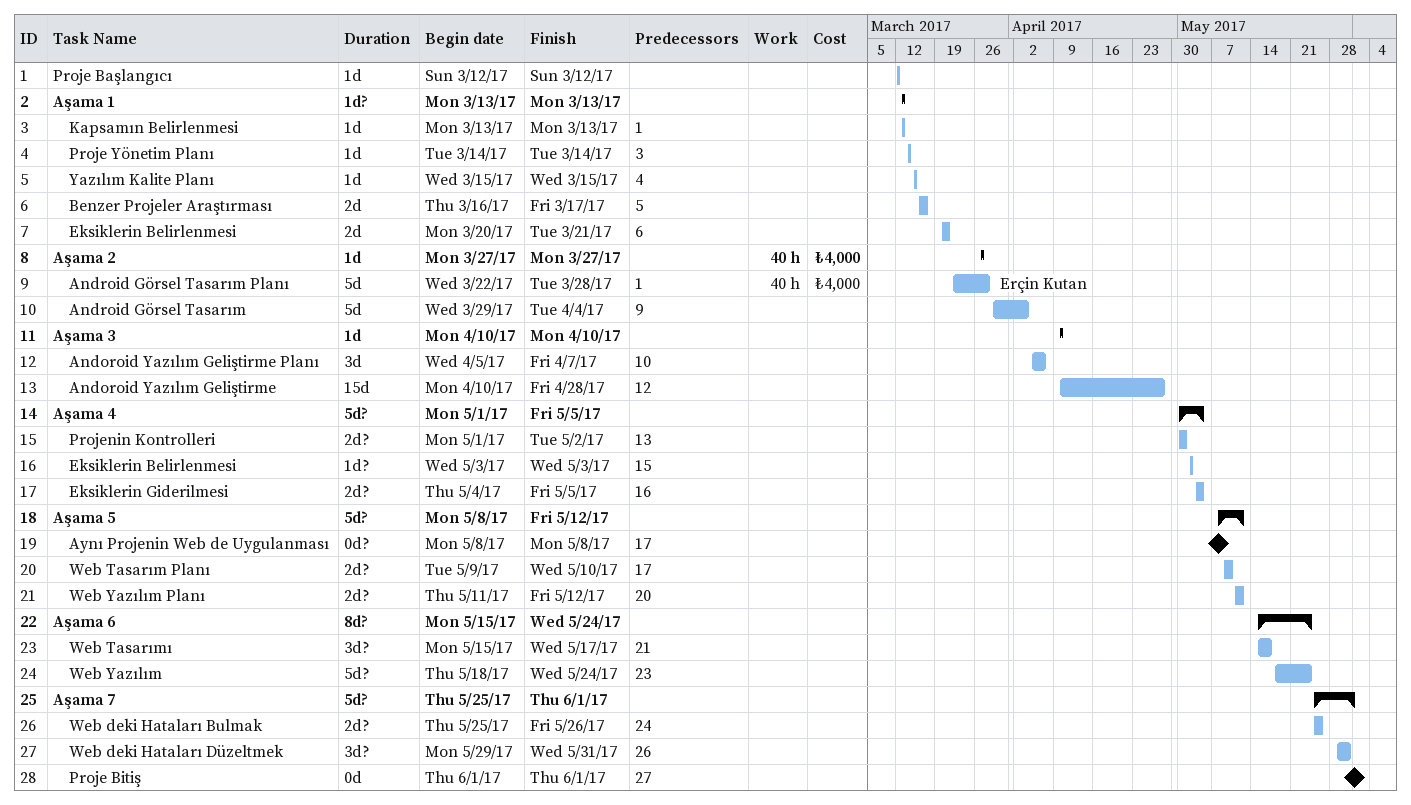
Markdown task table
| ID | Level | Task | Duration | Start | Finish | Predecessors | Resources | Work (h) | Cost (₺) |
|---|---|---|---|---|---|---|---|---|---|
| 1 | 1 | Proje Başlangıcı | 1d | 2017-03-12 | 2017-03-12 |  |  |  |  |
| 2 | 1 | **Aşama 1** | 1d? | 2017-03-13 | 2017-03-13 |  |  |  |  |
| 3 | 2 | Kapsamın Belirlenmesi | 1d | 2017-03-13 | 2017-03-13 | 1 |  |  |  |
| 4 | 2 | Proje Yönetim Planı | 1d | 2017-03-14 | 2017-03-14 | 3 |  |  |  |
| 5 | 2 | Yazılım Kalite Planı | 1d | 2017-03-15 | 2017-03-15 | 4 |  |  |  |
| 6 | 2 | Benzer Projeler Araştırması | 2d | 2017-03-16 | 2017-03-17 | 5 |  |  |  |
| 7 | 2 | Eksiklerin Belirlenmesi | 2d | 2017-03-20 | 2017-03-21 | 6 |  |  |  |
| 8 | 1 | **Aşama 2** | 1d | 2017-03-27 | 2017-03-27 |  |  | 40 | 4000 |
| 9 | 2 | Android Görsel Tasarım Planı | 5d | 2017-03-22 | 2017-03-28 | 1 | Erçin Kutan | 40 | 4000 |
| 10 | 2 | Android Görsel Tasarım | 5d | 2017-03-29 | 2017-04-04 | 9 |  |  |  |
| 11 | 1 | **Aşama 3** | 1d | 2017-04-10 | 2017-04-10 |  |  |  |  |
| 12 | 2 | Andoroid Yazılım Geliştirme Planı | 3d | 2017-04-05 | 2017-04-07 | 10 |  |  |  |
| 13 | 2 | Andoroid Yazılım Geliştirme | 15d | 2017-04-10 | 2017-04-28 | 12 |  |  |  |
| 14 | 1 | **Aşama 4** | 5d? | 2017-05-01 | 2017-05-05 |  |  |  |  |
| 15 | 2 | Projenin Kontrolleri | 2d? | 2017-05-01 | 2017-05-02 | 13 |  |  |  |
| 16 | 2 | Eksiklerin Belirlenmesi | 1d? | 2017-05-03 | 2017-05-03 | 15 |  |  |  |
| 17 | 2 | Eksiklerin Giderilmesi | 2d? | 2017-05-04 | 2017-05-05 | 16 |  |  |  |
| 18 | 1 | **Aşama 5** | 5d? | 2017-05-08 | 2017-05-12 |  |  |  |  |
| 19 | 2 | Aynı Projenin Web de Uygulanması | 0d? | 2017-05-08 | 2017-05-08 | 17 |  |  |  |
| 20 | 2 | Web Tasarım Planı | 2d? | 2017-05-09 | 2017-05-10 | 17 |  |  |  |
| 21 | 2 | Web Yazılım Planı | 2d? | 2017-05-11 | 2017-05-12 | 20 |  |  |  |
| 22 | 1 | **Aşama 6** | 8d? | 2017-05-15 | 2017-05-24 |  |  |  |  |
| 23 | 2 | Web Tasarımı | 3d? | 2017-05-15 | 2017-05-17 | 21 |  |  |  |
| 24 | 2 | Web Yazılım | 5d? | 2017-05-18 | 2017-05-24 | 23 |  |  |  |
| 25 | 1 | **Aşama 7** | 5d? | 2017-05-25 | 2017-06-01 |  |  |  |  |
| 26 | 2 | Web deki Hataları Bulmak | 2d? | 2017-05-25 | 2017-05-26 | 24 |  |  |  |
| 27 | 2 | Web deki Hataları Düzeltmek | 3d? | 2017-05-29 | 2017-05-31 | 26 |  |  |  |
| 28 | 2 | Proje Bitiş | 0d | 2017-06-01 | 2017-06-01 | 27 |  |  |  |
